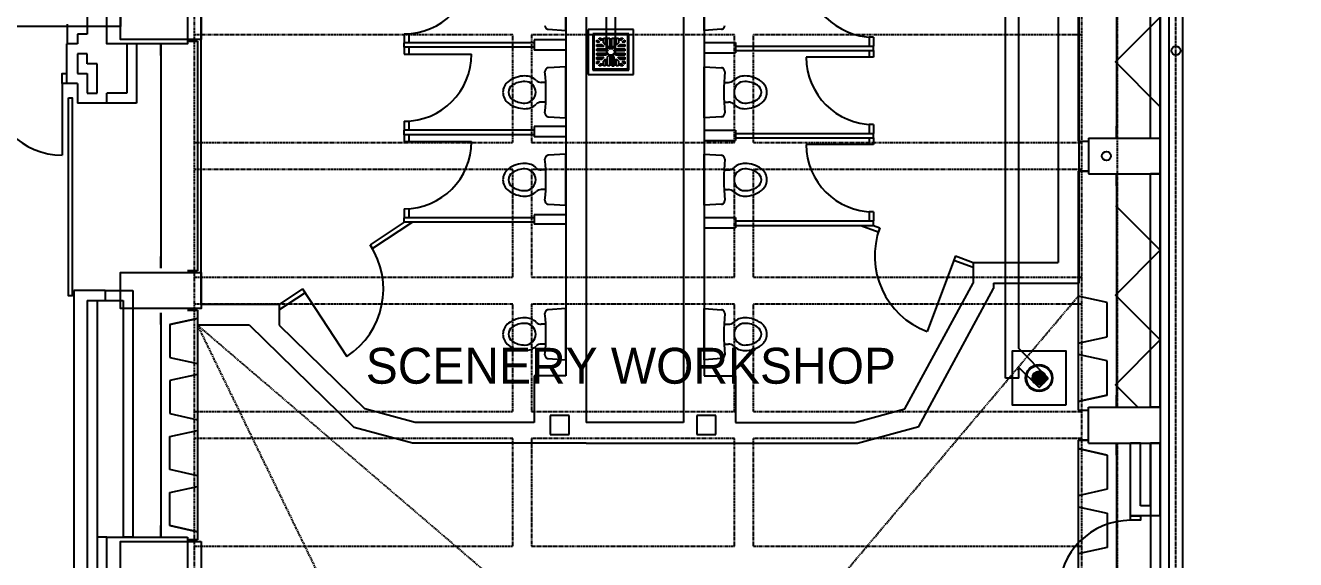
# Model space of a CAD drawing. Header units: millimetres. Extents: x -242071 to 82444, y -53139 to 112036.
# Drawn here: x -38604 to -24434, y 42836 to 48793 of the extents above; entities that cross this region are included whole.
import ezdxf

# ---------------------------------------------------------------- set-up
doc = ezdxf.new("R2010")
doc.units = ezdxf.units.MM
for name, pattern in [('PCENTRE', [50.8, 31.75, -6.35, 6.35, -6.35]), ('PDASHED', [19.05, 12.7, -6.35]), ('PHANTOM', [63.5, 31.75, -6.35, 6.35, -6.35, 6.35, -6.35])]:
    doc.linetypes.add(name, pattern=pattern)
for name, color, linetype in [('Basement 1 - Doors Windows and Openings', 7, 'Continuous'), ('Basement 1 - General', 7, 'Continuous'), ('Basement 1 - Sections', 7, 'Continuous'), ('Basement 1 - Spaces and Zones', 7, 'Continuous'), ('Basement 1 - Stormwater', 7, 'Continuous'), ('Basement 1 - Structural Members', 7, 'Continuous'), ('Basement 1 - Walls', 7, 'Continuous'), ('Basement 2 - Doors Windows and Openings', 7, 'Continuous'), ('Basement 2 - General', 7, 'Continuous'), ('Basement 2 - Structural Members', 7, 'Continuous'), ('Basement 2 - Walls', 7, 'Continuous'), ('Rain_and_storm_water', 1, 'Continuous')]:
    doc.layers.add(name, color=color, linetype=linetype)
doc.styles.add('Text_Style_3_46e705ff-8652-4b4b-9748-3b46a130a5c2', font='freehand')

msp = doc.modelspace()

# ---------------------------------------------------------------- hatches: boundary and pattern name
at = {"layer": 'Basement 1 - Stormwater', "linetype": 'Continuous'}
h = msp.add_hatch(dxfattribs=at)
h.set_pattern_fill('lines', color=2, scale=9.375, angle=180, style=0)
h.set_pattern_definition([(180, (-5967.687, 43909.739), (-1e-15, -9.375), [])])
h.paths.add_polyline_path([(-27220.8, 44860.8, -1), (-27370.8, 44860.8, -1)])

# ---------------------------------------------------------------- linework, layer by layer
at = {"layer": 'Basement 1 - Doors Windows and Openings', "color": 1, "linetype": 'Continuous', "lineweight": -3}
for p, q in [((-34377.2, 48473.8, 2700), (-33627.2, 48473.8, 2700)), ((-29142.8, 48438.3, 2700), (-29892.8, 48438.3, 2700)), ((-34377.2, 47498.8, 2700), (-33627.2, 47498.8, 2700)), ((-29142.8, 47463.3, 2700), (-29892.8, 47463.3, 2700)), ((-28229.4, 46222.4, 2700), (-28544.1, 45379.2, 2700)), ((-35511.3, 45854, 2700), (-35017.3, 45101.7, 2700))]:
    msp.add_line(p, q, dxfattribs=at)
for centre, radius, start, end in [((-34377.2, 49448.8, 2700), 750, 270, 0), ((-29142.8, 49413.3, 2700), 750, 180, 270), ((-34377.2, 48473.8, 2700), 750, 270, 0), ((-29142.8, 48438.3, 2700), 750, 180, 270), ((-34377.2, 47498.8, 2700), 750, 270, 0), ((-29142.8, 47463.3, 2700), 750, 180, 270), ((-28229.4, 46222.4, 2700), 900, 159.53218, 249.53218), ((-35511.3, 45854, 2700), 900, 303.29252, 33.29252)]:
    msp.add_arc(centre, radius, start, end, dxfattribs=at)
at = {"layer": 'Basement 1 - General', "color": 1, "linetype": 'Continuous', "lineweight": -3}
for p, q in [((-31821, 48749.2, 2700), (-32325, 48749.2, 2700)), ((-32325, 48749.2, 2700), (-32325, 48245.2, 2700)), ((-31821, 48245.2, 2700), (-31821, 48749.2, 2700)), ((-31871, 48699.2, 2700), (-32275, 48699.2, 2700)), ((-32275, 48699.2, 2700), (-32275, 48295.2, 2700)), ((-32228, 48629.2, 2700), (-32222, 48629.2, 2700)), ((-32228, 48605.2, 2700), (-32228, 48629.2, 2700)), ((-32198, 48605.2, 2700), (-32228, 48605.2, 2700)), ((-32222, 48629.2, 2700), (-32198, 48605.2, 2700)), ((-32204, 48652.2, 2700), (-32181, 48652.2, 2700)), ((-32204, 48645.1, 2700), (-32204, 48652.2, 2700)), ((-32181, 48622.1, 2700), (-32204, 48645.1, 2700)), ((-32181, 48652.2, 2700), (-32181, 48622.1, 2700)), ((-32157, 48652.2, 2700), (-32133, 48652.2, 2700)), ((-32157, 48598.1, 2700), (-32157, 48652.2, 2700)), ((-32133, 48652.2, 2700), (-32133, 48574.1, 2700)), ((-32109, 48652.2, 2700), (-32085, 48652.2, 2700)), ((-32109, 48550.1, 2700), (-32109, 48652.2, 2700)), ((-32085, 48652.2, 2700), (-32085, 48526.1, 2700)), ((-32061, 48526.1, 2700), (-32061, 48652.2, 2700)), ((-32061, 48652.2, 2700), (-32037, 48652.2, 2700)), ((-32037, 48652.2, 2700), (-32037, 48550.1, 2700)), ((-32013, 48652.2, 2700), (-31989, 48652.2, 2700)), ((-32013, 48574.1, 2700), (-32013, 48652.2, 2700)), ((-31989, 48652.2, 2700), (-31989, 48598.1, 2700)), ((-31965, 48622.1, 2700), (-31965, 48652.2, 2700)), ((-31965, 48652.2, 2700), (-31941, 48652.2, 2700)), ((-31941, 48646.1, 2700), (-31965, 48622.1, 2700)), ((-31948, 48605.2, 2700), (-31924, 48629.2, 2700)), ((-31918, 48605.2, 2700), (-31948, 48605.2, 2700)), ((-31941, 48652.2, 2700), (-31941, 48646.1, 2700)), ((-31924, 48629.2, 2700), (-31918, 48629.2, 2700)), ((-31918, 48629.2, 2700), (-31918, 48605.2, 2700)), ((-31871, 48295.2, 2700), (-31871, 48699.2, 2700)), ((-32228, 48557.2, 2700), (-32228, 48581.2, 2700)), ((-32228, 48581.2, 2700), (-32174, 48581.2, 2700)), ((-32150, 48557.2, 2700), (-32228, 48557.2, 2700)), ((-32228, 48533.2, 2700), (-32126, 48533.2, 2700)), ((-32228, 48509.2, 2700), (-32228, 48533.2, 2700)), ((-32102, 48509.2, 2700), (-32228, 48509.2, 2700)), ((-32228, 48461.2, 2700), (-32228, 48485.2, 2700)), ((-32228, 48485.2, 2700), (-32102, 48485.2, 2700)), ((-32174, 48581.2, 2700), (-32150, 48557.2, 2700)), ((-32133, 48574.1, 2700), (-32157, 48598.1, 2700)), ((-32126, 48533.2, 2700), (-32102, 48509.2, 2700)), ((-32102, 48485.2, 2700), (-32126, 48461.2, 2700)), ((-32085, 48526.1, 2700), (-32109, 48550.1, 2700)), ((-32109, 48444.2, 2700), (-32085, 48468.2, 2700)), ((-32085, 48468.2, 2700), (-32085, 48342.2, 2700)), ((-32037, 48550.1, 2700), (-32061, 48526.1, 2700)), ((-32061, 48468.2, 2700), (-32061, 48342.2, 2700)), ((-32037, 48444.2, 2700), (-32061, 48468.2, 2700)), ((-32044, 48509.2, 2700), (-32020, 48533.2, 2700)), ((-31918, 48509.2, 2700), (-32044, 48509.2, 2700)), ((-32020, 48461.2, 2700), (-32044, 48485.2, 2700)), ((-32044, 48485.2, 2700), (-31918, 48485.2, 2700)), ((-32020, 48533.2, 2700), (-31918, 48533.2, 2700)), ((-31989, 48598.1, 2700), (-32013, 48574.1, 2700)), ((-31996, 48557.2, 2700), (-31972, 48581.2, 2700)), ((-31918, 48557.2, 2700), (-31996, 48557.2, 2700)), ((-31972, 48581.2, 2700), (-31918, 48581.2, 2700)), ((-31918, 48581.2, 2700), (-31918, 48557.2, 2700)), ((-31918, 48533.2, 2700), (-31918, 48509.2, 2700)), ((-31918, 48485.2, 2700), (-31918, 48461.2, 2700)), ((-32126, 48461.2, 2700), (-32228, 48461.2, 2700)), ((-32228, 48413.2, 2700), (-32228, 48437.2, 2700)), ((-32228, 48437.2, 2700), (-32150, 48437.2, 2700)), ((-32174, 48413.2, 2700), (-32228, 48413.2, 2700)), ((-32228, 48365.2, 2700), (-32228, 48389.2, 2700)), ((-32228, 48389.2, 2700), (-32198, 48389.2, 2700)), ((-32222, 48365.2, 2700), (-32228, 48365.2, 2700)), ((-32198, 48389.2, 2700), (-32222, 48365.2, 2700)), ((-32204, 48349.2, 2700), (-32181, 48372.2, 2700)), ((-32204, 48342.2, 2700), (-32204, 48349.2, 2700)), ((-32181, 48342.2, 2700), (-32204, 48342.2, 2700)), ((-32181, 48372.2, 2700), (-32181, 48342.2, 2700)), ((-32150, 48437.2, 2700), (-32174, 48413.2, 2700)), ((-32157, 48396.2, 2700), (-32133, 48420.2, 2700)), ((-32157, 48342.2, 2700), (-32157, 48396.2, 2700)), ((-32133, 48342.2, 2700), (-32157, 48342.2, 2700)), ((-32133, 48420.2, 2700), (-32133, 48342.2, 2700)), ((-32109, 48342.2, 2700), (-32109, 48444.2, 2700)), ((-32085, 48342.2, 2700), (-32109, 48342.2, 2700)), ((-32061, 48342.2, 2700), (-32037, 48342.2, 2700)), ((-32037, 48342.2, 2700), (-32037, 48444.2, 2700)), ((-31918, 48461.2, 2700), (-32020, 48461.2, 2700)), ((-32013, 48342.2, 2700), (-32013, 48420.2, 2700)), ((-32013, 48420.2, 2700), (-31989, 48396.2, 2700)), ((-31989, 48342.2, 2700), (-32013, 48342.2, 2700)), ((-31996, 48437.2, 2700), (-31918, 48437.2, 2700)), ((-31972, 48413.2, 2700), (-31996, 48437.2, 2700)), ((-31989, 48396.2, 2700), (-31989, 48342.2, 2700)), ((-31918, 48413.2, 2700), (-31972, 48413.2, 2700)), ((-31965, 48342.2, 2700), (-31965, 48372.2, 2700)), ((-31965, 48372.2, 2700), (-31941, 48348.2, 2700)), ((-31941, 48342.2, 2700), (-31965, 48342.2, 2700)), ((-31948, 48389.2, 2700), (-31918, 48389.2, 2700)), ((-31924, 48365.2, 2700), (-31948, 48389.2, 2700)), ((-31941, 48348.2, 2700), (-31941, 48342.2, 2700)), ((-31918, 48365.2, 2700), (-31924, 48365.2, 2700)), ((-31918, 48437.2, 2700), (-31918, 48413.2, 2700)), ((-31918, 48389.2, 2700), (-31918, 48365.2, 2700)), ((-32325, 48245.2, 2700), (-31821, 48245.2, 2700)), ((-32275, 48295.2, 2700), (-31871, 48295.2, 2700))]:
    msp.add_line(p, q, dxfattribs=at)
at = {"layer": 'Basement 1 - General', "color": 8, "linetype": 'PDASHED', "lineweight": -3}
for p, q in [((-36684.4, 34146.6, 2700), (-26858.8, 45773.6, 2700)), ((-36684.4, 45451.3, 2700), (-31164.9, 34086.3, 2700)), ((-36684.4, 45450.5, 2700), (-27244.4, 37370, 2700))]:
    msp.add_line(p, q, dxfattribs=at)
at = {"layer": 'Basement 1 - General', "color": 1, "linetype": 'Continuous', "lineweight": -3, "elevation": 2700}
for points in [[(-31883, 48307.2), (-31883, 48687.2), (-32263, 48687.2), (-32263, 48307.2)], [(-26994.4, 44561.3), (-26994.4, 45161.3), (-27594.4, 45161.3), (-27594.4, 44561.3)]]:
    msp.add_lwpolyline(points, close=True, dxfattribs=at)
at = {"layer": 'Basement 1 - Sections', "color": 1, "linetype": 'Continuous'}
for p, q in [((-32577.2, 48332.1, 2700), (-32770.7, 48319.8, 2700)), ((-31032.8, 48332.1, 2700), (-30839.3, 48319.8, 2700)), ((-32799.7, 48157.1, 2700), (-32850.6, 48157.1, 2700)), ((-30810.3, 48157.1, 2700), (-30759.4, 48157.1, 2700)), ((-32799.7, 47937.1, 2700), (-32850.6, 47937.1, 2700)), ((-30810.3, 47937.1, 2700), (-30759.4, 47937.1, 2700)), ((-32577.2, 47357.1, 2700), (-32770.7, 47344.8, 2700)), ((-31032.8, 47357.1, 2700), (-30839.3, 47344.8, 2700)), ((-32799.7, 47182.1, 2700), (-32850.6, 47182.1, 2700)), ((-30810.3, 47182.1, 2700), (-30759.4, 47182.1, 2700)), ((-32799.7, 46962.1, 2700), (-32850.6, 46962.1, 2700)), ((-30810.3, 46962.1, 2700), (-30759.4, 46962.1, 2700)), ((-32577.2, 45634.8, 2700), (-32770.7, 45622.5, 2700)), ((-31032.8, 45634.8, 2700), (-30839.3, 45622.5, 2700)), ((-32799.7, 45459.8, 2700), (-32850.6, 45459.8, 2700)), ((-30810.3, 45459.8, 2700), (-30759.4, 45459.8, 2700)), ((-32799.7, 45239.8, 2700), (-32850.6, 45239.8, 2700)), ((-30810.3, 45239.8, 2700), (-30759.4, 45239.8, 2700))]:
    msp.add_line(p, q, dxfattribs=at)
at = {"layer": 'Basement 1 - Sections', "color": 1, "linetype": 'Continuous', "elevation": 2700}
for points in [[(-32770.7, 48749.5), (-32577.2, 48737.1), (-32577.2, 49307.1)], [(-30839.3, 48749.5), (-31032.8, 48737.1), (-31032.8, 49307.1)], [(-32770.7, 47774.5), (-32577.2, 47762.1), (-32577.2, 48332.1)], [(-30839.3, 47774.5), (-31032.8, 47762.1), (-31032.8, 48332.1)], [(-32770.7, 46799.5), (-32577.2, 46787.1), (-32577.2, 47357.1)], [(-30839.3, 46799.5), (-31032.8, 46787.1), (-31032.8, 47357.1)], [(-32770.7, 45077.2), (-32577.2, 45064.8), (-32577.2, 45634.8)], [(-30839.3, 45077.2), (-31032.8, 45064.8), (-31032.8, 45634.8)]]:
    msp.add_lwpolyline(points, dxfattribs=at)
at = {"layer": 'Basement 1 - Sections', "color": 1, "linetype": 'Continuous'}
for centre, radius, start, end in [((-32768.2, 48789.4, 2700), 40, 174.60708, 266.34622), ((-30841.9, 48789.4, 2700), 40, 273.65378, 5.39292), ((-33031.7, 47920.4, 2700), 309.2, 90, 126.6264), ((-33031.7, 48047.1, 2700), 182.5, 46.36917, 90), ((-32850.6, 48237.1, 2700), 80, 226.37258, 270), ((-32768.2, 48279.8, 2700), 40, 93.65334, 185.38596), ((-35234.7, 48047.1, 2700), 2437.5, 354.60984, 5.39022), ((-30841.9, 48279.8, 2700), 40, 354.61404, 86.34666), ((-28375.3, 48047.1, 2700), 2437.5, 174.60978, 185.39016), ((-30759.4, 48237.1, 2700), 80, 270, 313.62742), ((-30578.3, 48047.1, 2700), 182.5, 90, 133.63083), ((-30578.3, 47920.4, 2700), 309.2, 53.3736, 90), ((-33125.9, 48047.1, 2700), 151.3, 126.62772, 180), ((-33125.9, 48047.1, 2700), 151.3, 180, 233.37283), ((-33121.6, 48047.1, 2700), 94.1, 123.32884, 180), ((-33121.6, 48047.1, 2700), 94.1, 180, 236.67197), ((-33031.7, 47910.4, 2700), 257.7, 90, 123.3294), ((-33031.7, 48047.1, 2700), 121, 270, 90), ((-30578.3, 48047.1, 2700), 121, 90, 270), ((-30578.3, 47910.4, 2700), 257.7, 56.6706, 90), ((-30488.4, 48047.1, 2700), 94.1, 0, 56.67116), ((-30488.4, 48047.1, 2700), 94.1, 303.32803, 0), ((-30484.1, 48047.1, 2700), 151.3, 0, 53.37228), ((-30484.1, 48047.1, 2700), 151.3, 306.62717, 0), ((-33031.7, 48173.8, 2700), 309.2, 233.37306, 270), ((-33031.7, 48183.8, 2700), 257.7, 236.6709, 270), ((-33031.7, 48047.1, 2700), 182.5, 270, 313.63031), ((-32850.6, 47857.1, 2700), 80, 90, 133.62863), ((-30759.4, 47857.1, 2700), 80, 46.37137, 90), ((-30578.3, 48047.1, 2700), 182.5, 226.36969, 270), ((-30578.3, 48183.8, 2700), 257.7, 270, 303.3291), ((-30578.3, 48173.8, 2700), 309.2, 270, 306.62694), ((-32768.2, 47814.4, 2700), 40, 174.60708, 266.34622), ((-30841.9, 47814.4, 2700), 40, 273.65378, 5.39292), ((-32768.2, 47304.8, 2700), 40, 93.65334, 185.38596), ((-30841.9, 47304.8, 2700), 40, 354.61404, 86.34666), ((-33125.9, 47072.1, 2700), 151.3, 126.62772, 180), ((-33031.7, 46945.4, 2700), 309.2, 90, 126.6264), ((-33031.7, 46935.4, 2700), 257.7, 90, 123.3294), ((-33031.7, 47072.1, 2700), 182.5, 46.36917, 90), ((-33031.7, 47072.1, 2700), 121, 270, 90), ((-32850.6, 47262.1, 2700), 80, 226.37258, 270), ((-35234.7, 47072.1, 2700), 2437.5, 354.60984, 5.39022), ((-28375.3, 47072.1, 2700), 2437.5, 174.60978, 185.39016), ((-30759.4, 47262.1, 2700), 80, 270, 313.62742), ((-30578.3, 47072.1, 2700), 182.5, 90, 133.63083), ((-30578.3, 47072.1, 2700), 121, 90, 270), ((-30578.3, 46945.4, 2700), 309.2, 53.3736, 90), ((-30578.3, 46935.4, 2700), 257.7, 56.6706, 90), ((-30484.1, 47072.1, 2700), 151.3, 0, 53.37228), ((-33125.9, 47072.1, 2700), 151.3, 180, 233.37283), ((-33121.6, 47072.1, 2700), 94.1, 123.32884, 180), ((-33121.6, 47072.1, 2700), 94.1, 180, 236.67197), ((-30488.4, 47072.1, 2700), 94.1, 0, 56.67116), ((-30488.4, 47072.1, 2700), 94.1, 303.32803, 0), ((-30484.1, 47072.1, 2700), 151.3, 306.62717, 0), ((-33031.7, 47198.8, 2700), 309.2, 233.37306, 270), ((-33031.7, 47208.8, 2700), 257.7, 236.6709, 270), ((-33031.7, 47072.1, 2700), 182.5, 270, 313.63031), ((-32850.6, 46882.1, 2700), 80, 90, 133.62863), ((-30759.4, 46882.1, 2700), 80, 46.37137, 90), ((-30578.3, 47072.1, 2700), 182.5, 226.36969, 270), ((-30578.3, 47208.8, 2700), 257.7, 270, 303.3291), ((-30578.3, 47198.8, 2700), 309.2, 270, 306.62694), ((-32768.2, 46839.4, 2700), 40, 174.60708, 266.34622), ((-30841.9, 46839.4, 2700), 40, 273.65378, 5.39292), ((-33031.7, 45223.1, 2700), 309.2, 90, 126.6264), ((-33031.7, 45349.8, 2700), 182.5, 46.36917, 90), ((-32768.2, 45582.5, 2700), 40, 93.65334, 185.38596), ((-35234.7, 45349.8, 2700), 2437.5, 354.60984, 5.39022), ((-30841.9, 45582.5, 2700), 40, 354.61404, 86.34666), ((-28375.3, 45349.8, 2700), 2437.5, 174.60978, 185.39016), ((-30578.3, 45349.8, 2700), 182.5, 90, 133.63083), ((-30578.3, 45223.1, 2700), 309.2, 53.3736, 90), ((-33125.9, 45349.8, 2700), 151.3, 126.62772, 180), ((-33125.9, 45349.8, 2700), 151.3, 180, 233.37283), ((-33121.6, 45349.8, 2700), 94.1, 123.32884, 180), ((-33121.6, 45349.8, 2700), 94.1, 180, 236.67197), ((-33031.7, 45213.1, 2700), 257.7, 90, 123.3294), ((-33031.7, 45349.8, 2700), 121, 270, 90), ((-32850.6, 45539.8, 2700), 80, 226.37258, 270), ((-30759.4, 45539.8, 2700), 80, 270, 313.62742), ((-30578.3, 45349.8, 2700), 121, 90, 270), ((-30578.3, 45213.1, 2700), 257.7, 56.6706, 90), ((-30488.4, 45349.8, 2700), 94.1, 0, 56.67116), ((-30488.4, 45349.8, 2700), 94.1, 303.32803, 0), ((-30484.1, 45349.8, 2700), 151.3, 0, 53.37228), ((-30484.1, 45349.8, 2700), 151.3, 306.62717, 0), ((-33031.7, 45476.5, 2700), 309.2, 233.37306, 270), ((-33031.7, 45486.5, 2700), 257.7, 236.6709, 270), ((-33031.7, 45349.8, 2700), 182.5, 270, 313.63031), ((-32850.6, 45159.8, 2700), 80, 90, 133.62863), ((-30759.4, 45159.8, 2700), 80, 46.37137, 90), ((-30578.3, 45349.8, 2700), 182.5, 226.36969, 270), ((-30578.3, 45486.5, 2700), 257.7, 270, 303.3291), ((-30578.3, 45476.5, 2700), 309.2, 270, 306.62694), ((-32768.2, 45117.1, 2700), 40, 174.60708, 266.34622), ((-30841.9, 45117.1, 2700), 40, 273.65378, 5.39292)]:
    msp.add_arc(centre, radius, start, end, dxfattribs=at)
at = {"layer": 'Basement 1 - Spaces and Zones', "color": 10, "linetype": 'Continuous', "elevation": 2700}
msp.add_lwpolyline([(-17554.4, 40671.3), (-17554.4, 41421.3), (-16344.4, 41421.3), (-16344.4, 54975.9), (-18605.4, 56281.3), (-23473.2, 56281.3), (-25944.4, 54854.6), (-25944.4, 41246.3), (-24844.4, 41246.3), (-24844.4, 40671.3), (-23554.4, 40671.3), (-23554.4, 42541.3), (-18844.4, 42541.3), (-18844.4, 40671.3), (-17554.4, 40671.3)], close=True, dxfattribs=at)
at = {"layer": 'Basement 1 - Stormwater', "color": 4, "linetype": 'Continuous'}
msp.add_circle((-27295.8, 44860.8, 2700), 150, dxfattribs=at)
at = {"layer": 'Basement 1 - Stormwater', "color": 1, "linetype": 'Continuous'}
for radius in [140.6, 75]:
    msp.add_circle((-27295.8, 44860.8, 2700), radius, dxfattribs=at)
at = {"layer": 'Basement 1 - Stormwater', "color": 2, "linetype": 'Continuous'}
msp.add_circle((-27295.8, 44860.8, 2700), 75, dxfattribs=at)
at = {"layer": 'Basement 1 - Structural Members', "color": 4, "linetype": 'Continuous'}
for p, q in [((-26858.8, 50168.9, 2700), (-26858.8, 47503.7, 2700)), ((-26432.4, 50136.3, 2700), (-26432.4, 47536.3, 2700)), ((-36684.4, 48617.6, 2700), (-36794.4, 48617.6, 2700)), ((-36794.4, 48617.6, 2700), (-36684.4, 48617.6, 2700)), ((-36684.4, 48617.6, 2700), (-36684.4, 48526, 2700)), ((-36684.4, 48617.6, 2700), (-36684.4, 46055, 2700)), ((-37094.4, 48586.3, 2700), (-37094.4, 46086.3, 2700)), ((-37094.4, 48457.6, 2700), (-37094.4, 48586.3, 2700)), ((-37094.4, 48586.3, 2700), (-37094.4, 48457.6, 2700)), ((-26432.4, 47536.3, 2700), (-26432.4, 47670.1, 2700)), ((-26858.8, 47503.7, 2700), (-26744.4, 47503.7, 2700)), ((-26744.4, 47536.3, 2700), (-26744.4, 47136.3, 2700)), ((-26744.4, 47536.3, 2700), (-25944.4, 47536.3, 2700)), ((-25944.4, 47136.3, 2700), (-25944.4, 47536.3, 2700)), ((-26858.8, 47168.9, 2700), (-26744.4, 47168.9, 2700)), ((-26744.4, 47168.9, 2700), (-26858.8, 47168.9, 2700)), ((-26858.8, 47168.9, 2700), (-26858.8, 47073.6, 2700)), ((-26858.8, 47168.9, 2700), (-26858.8, 44503.7, 2700)), ((-26744.4, 47136.3, 2700), (-25944.4, 47136.3, 2700)), ((-26432.4, 47002.5, 2700), (-26432.4, 47136.3, 2700)), ((-26432.4, 47136.3, 2700), (-26432.4, 47002.5, 2700)), ((-26432.4, 47136.3, 2700), (-26432.4, 44536.3, 2700)), ((-37094.4, 46086.3, 2700), (-37094.4, 46215, 2700)), ((-36684.4, 46055, 2700), (-36794.4, 46055, 2700)), ((-26536.4, 45702.5, 2700), (-26858.8, 45773.6, 2700)), ((-26536.4, 45320.1, 2700), (-26536.4, 45702.5, 2700)), ((-37094.4, 45586.3, 2700), (-37094.4, 43086.3, 2700)), ((-37094.4, 45586.3, 2700), (-37094.4, 45457.6, 2700)), ((-37094.4, 45457.6, 2700), (-37094.4, 45586.3, 2700)), ((-36684.4, 45526, 2700), (-36994.4, 45457.6, 2700)), ((-36684.4, 45526, 2700), (-36994.4, 45457.6, 2700)), ((-36994.4, 45457.6, 2700), (-36684.4, 45526, 2700)), ((-36684.4, 45617.6, 2700), (-36794.4, 45617.6, 2700)), ((-36794.4, 45617.6, 2700), (-36684.4, 45617.6, 2700)), ((-36684.4, 45617.6, 2700), (-36684.4, 43055, 2700)), ((-36684.4, 45496.3, 2700), (-36684.4, 45404.7, 2700)), ((-36994.4, 45457.6, 2700), (-36994.4, 45090, 2700)), ((-26858.8, 45249, 2700), (-26536.4, 45320.1, 2700)), ((-36994.4, 45090, 2700), (-36684.4, 45021.6, 2700)), ((-26536.4, 45052.5, 2700), (-26858.8, 45123.6, 2700)), ((-26536.4, 44670.1, 2700), (-26536.4, 45052.5, 2700)), ((-36684.4, 44901, 2700), (-36994.4, 44832.6, 2700)), ((-36994.4, 44832.6, 2700), (-36994.4, 44465, 2700)), ((-26858.8, 44599, 2700), (-26536.4, 44670.1, 2700)), ((-26536.4, 44670.1, 2700), (-26858.8, 44599, 2700)), ((-26432.4, 44536.3, 2700), (-26432.4, 44670.1, 2700)), ((-26858.8, 44503.7, 2700), (-26744.4, 44503.7, 2700)), ((-26744.4, 44536.3, 2700), (-25944.4, 44536.3, 2700)), ((-26744.4, 44136.3, 2700), (-26744.4, 44536.3, 2700)), ((-25944.4, 44536.3, 2700), (-25944.4, 44136.3, 2700)), ((-36994.4, 44465, 2700), (-36684.4, 44396.6, 2700)), ((-36994.4, 44207.6, 2700), (-36684.4, 44276, 2700)), ((-36994.4, 43840, 2700), (-36994.4, 44207.6, 2700)), ((-26858.8, 44168.9, 2700), (-26858.8, 44073.6, 2700)), ((-26858.8, 44168.9, 2700), (-26858.8, 41503.7, 2700)), ((-26744.4, 44168.9, 2700), (-26858.8, 44168.9, 2700)), ((-26858.8, 44168.9, 2700), (-26744.4, 44168.9, 2700)), ((-26858.8, 44073.6, 2700), (-26536.4, 44002.5, 2700)), ((-26536.4, 44002.5, 2700), (-26858.8, 44073.6, 2700)), ((-26858.8, 44073.6, 2700), (-26536.4, 44002.5, 2700)), ((-26744.4, 44136.3, 2700), (-25944.4, 44136.3, 2700)), ((-26432.4, 44136.3, 2700), (-26432.4, 41536.3, 2700)), ((-26432.4, 44136.3, 2700), (-26432.4, 44002.5, 2700)), ((-26432.4, 44002.5, 2700), (-26432.4, 44136.3, 2700)), ((-26536.4, 44002.5, 2700), (-26536.4, 43620.1, 2700)), ((-36684.4, 43771.6, 2700), (-36994.4, 43840, 2700)), ((-36994.4, 43582.6, 2700), (-36684.4, 43651, 2700)), ((-36994.4, 43215, 2700), (-36994.4, 43582.6, 2700)), ((-26536.4, 43620.1, 2700), (-26858.8, 43549, 2700)), ((-26858.8, 43423.6, 2700), (-26536.4, 43352.5, 2700)), ((-26536.4, 43352.5, 2700), (-26536.4, 42970.1, 2700)), ((-37094.4, 43086.3, 2700), (-37094.4, 43215, 2700)), ((-36684.4, 43146.6, 2700), (-36994.4, 43215, 2700)), ((-36994.4, 43215, 2700), (-36684.4, 43146.6, 2700)), ((-36684.4, 43055, 2700), (-36794.4, 43055, 2700)), ((-26536.4, 42970.1, 2700), (-26858.8, 42899, 2700))]:
    msp.add_line(p, q, dxfattribs=at)
at = {"layer": 'Basement 1 - Structural Members', "color": 4, "linetype": 'Continuous', "elevation": 2700}
for points in [[(-36644.4, 49036.3), (-36644.4, 48636.3), (-37544.4, 48636.3), (-37544.4, 49036.3), (-36644.4, 49036.3)], [(-36644.4, 46036.3), (-36644.4, 45636.3), (-37544.4, 45636.3), (-37544.4, 46036.3), (-36644.4, 46036.3)], [(-36644.4, 43036.3), (-36644.4, 42636.3), (-37544.4, 42636.3), (-37544.4, 43036.3), (-36644.4, 43036.3)]]:
    msp.add_lwpolyline(points, dxfattribs=at)
at = {"layer": 'Basement 1 - Walls', "color": 3, "linetype": 'Continuous'}
for p, q in [((-36644.4, 45681.3), (-36644.4, 54611.3)), ((-26852.8, 53316.3), (-26852.8, 45919)), ((-32577.2, 52486.3), (-32577.2, 44886.3)), ((-32347.2, 52486.3), (-32347.2, 44366.3)), ((-31262.8, 52486.3), (-31262.8, 44366.3)), ((-31032.8, 52486.3), (-31032.8, 44886.3)), ((-27082.8, 51769), (-27082.8, 46149)), ((-26054.4, 47536.3), (-26054.4, 50136.3)), ((-25944.4, 47536.3), (-25944.4, 50136.3)), ((-37544.4, 48891.3), (-37544.4, 48781.3)), ((-37544.4, 48781.3), (-48544.4, 48781.3)), ((-26054.4, 47536.3), (-25944.4, 47536.3)), ((-26054.4, 44536.3), (-26054.4, 47136.3)), ((-25944.4, 47136.3), (-26054.4, 47136.3)), ((-25944.4, 44536.3), (-25944.4, 47136.3)), ((-28032.8, 46149), (-28032.8, 45919)), ((-28032.8, 46149), (-27082.8, 46149)), ((-28792.6, 44516.4), (-28032.8, 45919)), ((-27802.8, 45919), (-26852.8, 45919)), ((-27802.8, 45919), (-27802.8, 45860.7)), ((-28637.5, 44319.9), (-27802.8, 45860.7)), ((-35774.4, 45681.3), (-36644.4, 45681.3)), ((-35774.4, 45681.3), (-35774.4, 45451.3)), ((-36103.5, 45451.3), (-36684.4, 45451.3)), ((-36103.5, 45451.3), (-34935.1, 44309.8)), ((-35774.4, 45451.3), (-34817.5, 44516.4)), ((-32577.2, 44886.3), (-32927.2, 44886.3)), ((-32927.2, 44886.3), (-32927.2, 44366.3)), ((-31032.8, 44886.3), (-30682.8, 44886.3)), ((-30682.8, 44886.3), (-30682.8, 44366.3)), ((-34257.2, 44366.3), (-34817.5, 44516.4)), ((-29352.8, 44366.3), (-28792.6, 44516.4)), ((-25944.4, 44536.3), (-26054.4, 44536.3)), ((-32927.2, 44366.3), (-34257.2, 44366.3)), ((-31262.8, 44366.3), (-32347.2, 44366.3)), ((-30682.8, 44366.3), (-29352.8, 44366.3)), ((-34287.5, 44136.3), (-34935.1, 44309.8)), ((-29322.5, 44136.3), (-28637.5, 44319.9)), ((-32347.2, 44136.3), (-34287.5, 44136.3)), ((-32347.2, 44136.3), (-29322.5, 44136.3)), ((-26054.4, 44136.3), (-26054.4, 41536.3)), ((-25944.4, 44136.3), (-26054.4, 44136.3)), ((-25944.4, 44136.3), (-25944.4, 41536.3))]:
    msp.add_line(p, q, dxfattribs=at)
at = {"layer": 'Basement 1 - Walls', "color": 2, "linetype": 'Continuous'}
for p, q in [((-34377.2, 48698.8, 2700), (-34377.2, 48598.8, 2700)), ((-34377.2, 48698.8, 2700), (-34327.2, 48698.8, 2700)), ((-34327.2, 48698.8, 2700), (-34327.2, 48598.8, 2700)), ((-32927.2, 48631.3, 2700), (-32927.2, 48516.3, 2700)), ((-32577.2, 48631.3, 2700), (-32927.2, 48631.3, 2700)), ((-29192.8, 48663.3, 2700), (-29192.8, 48563.3, 2700)), ((-29142.8, 48663.3, 2700), (-29192.8, 48663.3, 2700)), ((-29142.8, 48663.3, 2700), (-29142.8, 48563.3, 2700)), ((-32927.2, 48598.8, 2700), (-34377.2, 48598.8, 2700)), ((-34377.2, 48548.8, 2700), (-34377.2, 48598.8, 2700)), ((-32927.2, 48548.8, 2700), (-34377.2, 48548.8, 2700)), ((-34377.2, 48548.8, 2700), (-34377.2, 48473.8, 2700)), ((-34377.2, 48473.8, 2700), (-34327.2, 48473.8, 2700)), ((-34327.2, 48548.8, 2700), (-34327.2, 48473.8, 2700)), ((-32577.2, 48516.3, 2700), (-32927.2, 48516.3, 2700)), ((-31032.8, 48601.3, 2700), (-30682.8, 48601.3, 2700)), ((-31032.8, 48486.3, 2700), (-30682.8, 48486.3, 2700)), ((-30682.8, 48601.3, 2700), (-30682.8, 48486.3, 2700)), ((-30682.8, 48563.3, 2700), (-29142.8, 48563.3, 2700)), ((-30682.8, 48513.3, 2700), (-29142.8, 48513.3, 2700)), ((-29192.8, 48513.3, 2700), (-29192.8, 48438.3, 2700)), ((-29142.8, 48513.3, 2700), (-29142.8, 48563.3, 2700)), ((-29142.8, 48513.3, 2700), (-29142.8, 48438.3, 2700)), ((-29142.8, 48438.3, 2700), (-29192.8, 48438.3, 2700)), ((-34377.2, 47723.8, 2700), (-34377.2, 47623.8, 2700)), ((-34377.2, 47723.8, 2700), (-34327.2, 47723.8, 2700)), ((-32927.2, 47623.8, 2700), (-34377.2, 47623.8, 2700)), ((-34377.2, 47573.8, 2700), (-34377.2, 47623.8, 2700)), ((-34327.2, 47723.8, 2700), (-34327.2, 47623.8, 2700)), ((-32577.2, 47666.3, 2700), (-32927.2, 47666.3, 2700)), ((-32927.2, 47666.3, 2700), (-32927.2, 47551.3, 2700)), ((-31032.8, 47626.3, 2700), (-30682.8, 47626.3, 2700)), ((-30682.8, 47626.3, 2700), (-30682.8, 47511.3, 2700)), ((-29142.8, 47688.3, 2700), (-29192.8, 47688.3, 2700)), ((-29192.8, 47688.3, 2700), (-29192.8, 47588.3, 2700)), ((-29142.8, 47688.3, 2700), (-29142.8, 47588.3, 2700)), ((-32927.2, 47573.8, 2700), (-34377.2, 47573.8, 2700)), ((-34377.2, 47573.8, 2700), (-34377.2, 47498.8, 2700)), ((-34377.2, 47498.8, 2700), (-34327.2, 47498.8, 2700)), ((-34327.2, 47573.8, 2700), (-34327.2, 47498.8, 2700)), ((-32577.2, 47551.3, 2700), (-32927.2, 47551.3, 2700)), ((-31032.8, 47511.3, 2700), (-30682.8, 47511.3, 2700)), ((-30682.8, 47588.3, 2700), (-29142.8, 47588.3, 2700)), ((-30682.8, 47538.3, 2700), (-29142.8, 47538.3, 2700)), ((-29192.8, 47538.3, 2700), (-29192.8, 47463.3, 2700)), ((-29142.8, 47538.3, 2700), (-29142.8, 47588.3, 2700)), ((-29142.8, 47538.3, 2700), (-29142.8, 47463.3, 2700)), ((-29142.8, 47463.3, 2700), (-29192.8, 47463.3, 2700)), ((-34377.2, 46748.8, 2700), (-34377.2, 46648.8, 2700)), ((-34377.2, 46598.8, 2700), (-34377.2, 46648.8, 2700)), ((-32927.2, 46648.8, 2700), (-34377.2, 46648.8, 2700)), ((-34327.2, 46748.8, 2700), (-34327.2, 46648.8, 2700)), ((-32577.2, 46681.3, 2700), (-32927.2, 46681.3, 2700)), ((-32927.2, 46681.3, 2700), (-32927.2, 46577.3, 2700)), ((-31032.8, 46651.3, 2700), (-30682.8, 46651.3, 2700)), ((-30682.8, 46651.3, 2700), (-30682.8, 46536.3, 2700)), ((-29142.8, 46713.3, 2700), (-29192.8, 46713.3, 2700)), ((-29192.8, 46713.3, 2700), (-29192.8, 46613.3, 2700)), ((-29142.8, 46713.3, 2700), (-29142.8, 46613.3, 2700)), ((-34377.2, 46598.8, 2700), (-34759, 46348.1, 2700)), ((-34286.1, 46598.8, 2700), (-34731.6, 46306.3, 2700)), ((-32927.2, 46598.8, 2700), (-34377.2, 46598.8, 2700)), ((-32577.2, 46577.3, 2700), (-32927.2, 46577.3, 2700)), ((-31032.8, 46536.3, 2700), (-30682.8, 46536.3, 2700)), ((-30682.8, 46613.3, 2700), (-29142.8, 46613.3, 2700)), ((-30682.8, 46563.3, 2700), (-29142.8, 46563.3, 2700)), ((-29285.8, 46563.3, 2700), (-29090, 46490.2, 2700)), ((-29142.8, 46563.3, 2700), (-29142.8, 46613.3, 2700)), ((-29142.8, 46563.3, 2700), (-29072.6, 46537.1, 2700)), ((-29072.6, 46537.1, 2700), (-29090, 46490.2, 2700)), ((-34759, 46348.1, 2700), (-34731.6, 46306.3, 2700)), ((-28229.4, 46222.4, 2700), (-28246.9, 46175.5, 2700)), ((-28229.4, 46222.4, 2700), (-28246.9, 46175.5, 2700)), ((-28229.4, 46222.4, 2700), (-28032.8, 46149, 2700)), ((-28246.9, 46175.5, 2700), (-28032.8, 46095.6, 2700)), ((-35511.3, 45854, 2700), (-35774.4, 45681.3, 2700)), ((-35483.9, 45812.2, 2700), (-35774.4, 45621.5, 2700)), ((-35511.3, 45854, 2700), (-35483.9, 45812.2, 2700)), ((-35511.3, 45854, 2700), (-35483.9, 45812.2, 2700))]:
    msp.add_line(p, q, dxfattribs=at)
at = {"layer": 'Basement 2 - Doors Windows and Openings', "color": 2, "linetype": 'Continuous'}
msp.add_line((-38194.4, 48146.3), (-38194.4, 47346.3), dxfattribs=at)
for points in [[(-25944.4, 49886.3), (-26444.4, 49386.3), (-25944.4, 48886.3), (-26444.4, 48386.3), (-25944.4, 47886.3)], [(-38144.4, 48146.3), (-38194.4, 48146.3), (-38194.4, 48256.3), (-38144.4, 48256.3), (-38144.4, 48146.3)], [(-26444.4, 46786.3), (-25944.4, 46286.3), (-26444.4, 45786.3), (-25944.4, 45286.3), (-26444.4, 44786.3), (-26194.4, 44536.3)], [(-26274.4, 43274.2), (-26274.4, 43324.2), (-26164.4, 43324.2), (-26164.4, 43274.2), (-26274.4, 43274.2)]]:
    msp.add_lwpolyline(points, dxfattribs=at)
for centre, start, end in [((-38194.4, 48146.3), 180, 270), ((-26274.4, 42474.2), 90, 180)]:
    msp.add_arc(centre, 800, start, end, dxfattribs=at)
at = {"layer": 'Basement 2 - Structural Members', "color": 1, "linetype": 'PHANTOM', "lineweight": -3}
for p, q in [((-36719.4, 40036.3), (-36719.4, 56136.3)), ((-26819.4, 40036.3), (-26819.4, 56136.3)), ((-26419.4, 44536.3), (-26419.4, 56136.3)), ((-26419.4, 41536.3), (-26419.4, 44136.3))]:
    msp.add_line(p, q, dxfattribs=at)
at = {"layer": 'Basement 2 - Structural Members', "color": 4, "linetype": 'Continuous'}
for p, q in [((-37914.4, 48976.3), (-37914.4, 48696.3)), ((-38134.4, 48586.3), (-38134.4, 48806.3)), ((-37914.4, 48696.3), (-38024.4, 48696.3)), ((-38024.4, 48696.3), (-38024.4, 48586.3)), ((-38024.4, 48586.3), (-38134.4, 48586.3)), ((-38024.4, 48476.3), (-38024.4, 48256.3)), ((-37914.4, 48476.3), (-38024.4, 48476.3)), ((-37914.4, 48366.3), (-37914.4, 48476.3)), ((-37474.4, 48586.3), (-37474.4, 48036.3)), ((-37364.4, 48586.3), (-37364.4, 47926.3)), ((-37804.4, 48366.3), (-37914.4, 48366.3)), ((-37804.4, 48036.3), (-37804.4, 48366.3)), ((-38024.4, 48256.3), (-37914.4, 48256.3)), ((-37914.4, 48256.3), (-37914.4, 48036.3)), ((-37914.4, 48036.3), (-37804.4, 48036.3)), ((-37474.4, 48036.3), (-37694.4, 48036.3)), ((-37694.4, 47926.3), (-37694.4, 48036.3)), ((-37364.4, 47926.3), (-37694.4, 47926.3)), ((-37714.4, 45837), (-37714.4, 45727)), ((-37714.4, 45837), (-37404.4, 45837)), ((-37404.4, 45837), (-37404.4, 43086.3)), ((-37914.4, 45727), (-37914.4, 32836.3)), ((-37914.4, 45727), (-37514.4, 45727)), ((-37804.4, 45727), (-37804.4, 32726.3)), ((-37514.4, 45727), (-37514.4, 43086.3)), ((-26744.4, 44536.3), (-25944.4, 44536.3)), ((-26744.4, 44136.3), (-26744.4, 44536.3)), ((-25944.4, 44536.3), (-25944.4, 44136.3)), ((-26744.4, 44136.3), (-25944.4, 44136.3)), ((-26274.4, 43324.2), (-26274.4, 44136.3)), ((-26164.4, 44136.3), (-26274.4, 44136.3)), ((-26164.4, 43434.2), (-26164.4, 44136.3)), ((-26054.4, 43434.2), (-26054.4, 44136.3)), ((-25944.4, 44136.3), (-26054.4, 44136.3)), ((-25944.4, 43324.2), (-25944.4, 44136.3)), ((-26054.4, 43434.2), (-26164.4, 43434.2)), ((-25944.4, 43324.2), (-26274.4, 43324.2)), ((-37694.4, 43086.3), (-37804.4, 43086.3)), ((-37404.4, 43086.3), (-37514.4, 43086.3))]:
    msp.add_line(p, q, dxfattribs=at)
at = {"layer": 'Basement 2 - Structural Members', "color": 9, "linetype": 'PHANTOM', "lineweight": -3}
for p, q in [((-33168.4, 48686.3), (-36719.4, 48686.3)), ((-33168.4, 47486.3), (-33168.4, 48686.3)), ((-30692.4, 48686.3), (-32958.4, 48686.3)), ((-32958.4, 48686.3), (-32958.4, 47486.3)), ((-30692.4, 47486.3), (-30692.4, 48686.3)), ((-26819.4, 48686.3), (-30482.4, 48686.3)), ((-30482.4, 47486.3), (-30482.4, 48686.3)), ((-36719.4, 47486.3), (-33168.4, 47486.3)), ((-32958.4, 47486.3), (-30692.4, 47486.3)), ((-30482.4, 47486.3), (-26819.4, 47486.3)), ((-33168.4, 47186.3), (-36719.4, 47186.3)), ((-33168.4, 45986.3), (-33168.4, 47186.3)), ((-30692.4, 47186.3), (-32958.4, 47186.3)), ((-32958.4, 47186.3), (-32958.4, 45986.3)), ((-30692.4, 45986.3), (-30692.4, 47186.3)), ((-26819.4, 47186.3), (-30482.4, 47186.3)), ((-30482.4, 45986.3), (-30482.4, 47186.3)), ((-36719.4, 45986.3), (-33168.4, 45986.3)), ((-32958.4, 45986.3), (-30692.4, 45986.3)), ((-30482.4, 45986.3), (-26819.4, 45986.3)), ((-33168.4, 45686.3), (-36719.4, 45686.3)), ((-33168.4, 44486.3), (-33168.4, 45686.3)), ((-30692.4, 45686.3), (-32958.4, 45686.3)), ((-32958.4, 45686.3), (-32958.4, 44486.3)), ((-30692.4, 44486.3), (-30692.4, 45686.3)), ((-26819.4, 45686.3), (-30482.4, 45686.3)), ((-30482.4, 44486.3), (-30482.4, 45686.3)), ((-36719.4, 44486.3), (-33168.4, 44486.3)), ((-32958.4, 44486.3), (-30692.4, 44486.3)), ((-30482.4, 44486.3), (-26819.4, 44486.3)), ((-33168.4, 44186.3), (-36719.4, 44186.3)), ((-33168.4, 42986.3), (-33168.4, 44186.3)), ((-30692.4, 44186.3), (-32958.4, 44186.3)), ((-32958.4, 44186.3), (-32958.4, 42986.3)), ((-30692.4, 42986.3), (-30692.4, 44186.3)), ((-26819.4, 44186.3), (-30482.4, 44186.3)), ((-30482.4, 42986.3), (-30482.4, 44186.3)), ((-36719.4, 42986.3), (-33168.4, 42986.3)), ((-32958.4, 42986.3), (-30692.4, 42986.3)), ((-30482.4, 42986.3), (-26819.4, 42986.3))]:
    msp.add_line(p, q, dxfattribs=at)
at = {"layer": 'Basement 2 - Structural Members', "color": 5, "linetype": 'Continuous', "lineweight": -3}
for p, q in [((-32748.4, 44441.3), (-32748.4, 44231.3)), ((-32538.4, 44441.3), (-32748.4, 44441.3)), ((-32538.4, 44231.3), (-32538.4, 44441.3)), ((-31112.4, 44441.3), (-31112.4, 44231.3)), ((-30902.4, 44441.3), (-31112.4, 44441.3)), ((-30902.4, 44231.3), (-30902.4, 44441.3)), ((-32748.4, 44231.3), (-32538.4, 44231.3)), ((-31112.4, 44231.3), (-30902.4, 44231.3))]:
    msp.add_line(p, q, dxfattribs=at)
at = {"layer": 'Basement 2 - Structural Members', "color": 4, "linetype": 'Continuous'}
for points in [[(-36794.4, 49086.3), (-36794.4, 48586.3), (-37694.4, 48586.3), (-37694.4, 49086.3), (-36794.4, 49086.3)], [(-36794.4, 43086.3), (-36794.4, 42586.3), (-37694.4, 42586.3), (-37694.4, 43086.3), (-36794.4, 43086.3)]]:
    msp.add_lwpolyline(points, dxfattribs=at)
at = {"layer": 'Basement 2 - Walls', "color": 3, "linetype": 'Continuous'}
for p, q in [((-38144.4, 48586.3), (-38134.4, 48586.3)), ((-38144.4, 48586.3), (-38144.4, 48146.3)), ((-38024.4, 48146.3), (-38144.4, 48146.3)), ((-38024.4, 48146.3), (-38024.4, 47926.3)), ((-37694.4, 47926.3), (-38024.4, 47926.3)), ((-37714.4, 45837), (-38064.4, 45837)), ((-38064.4, 45837), (-38064.4, 32986.3))]:
    msp.add_line(p, q, dxfattribs=at)
msp.add_lwpolyline([(-38124.4, 47986.3), (-38084.4, 47986.3), (-38084.4, 45777), (-38124.4, 45777), (-38124.4, 47986.3)], dxfattribs=at)
at = {"layer": 'Rain_and_storm_water', "color": 1, "linetype": 'Continuous', "lineweight": -3}
for p, q in [((-27520.8, 45191.8), (-27520.8, 54636.3)), ((-25844.4, 39436.3), (-25844.4, 50486.3)), ((-25694.4, 50486.3), (-25694.4, 41686.3)), ((-32123, 48511.3), (-32123, 49001.3)), ((-32023, 48511.3), (-32023, 49001.3)), ((-27670.8, 44860.8), (-27670.8, 49001.3)), ((-27194.4, 44860.8), (-27520.8, 45191.8)), ((-27520.8, 44860.8), (-27520.8, 44979.7)), ((-27295.8, 44754.7), (-27520.8, 44979.7)), ((-27520.8, 44860.8), (-27670.8, 44860.8)), ((-27295.8, 44754.7), (-27189.8, 44860.8))]:
    msp.add_line(p, q, dxfattribs=at)
at = {"layer": 'Rain_and_storm_water', "color": 8, "linetype": 'PCENTRE', "lineweight": -3}
msp.add_line((-25769.4, 38786.2), (-25769.4, 54070.8), dxfattribs=at)
at = {"layer": 'Rain_and_storm_water', "color": 1, "linetype": 'Continuous', "lineweight": -3}
for centre, radius in [((-32073, 48511.3), 50), ((-25769.4, 48511.3), 50), ((-26544.4, 47336.3), 50), ((-27295.8, 44860.8), 75)]:
    msp.add_circle(centre, radius, dxfattribs=at)

# ---------------------------------------------------------------- texts
at = {"layer": 'Basement 2 - General', "color": 2, "linetype": 'Continuous', "lineweight": -3, "insert": (-31850.2, 45197.7, -2700), "char_height": 400, "attachment_point": 2, "style": 'Text_Style_3_46e705ff-8652-4b4b-9748-3b46a130a5c2'}
msp.add_mtext('SCENERY WORKSHOP', dxfattribs=at)

doc.saveas('drawing.dxf')
